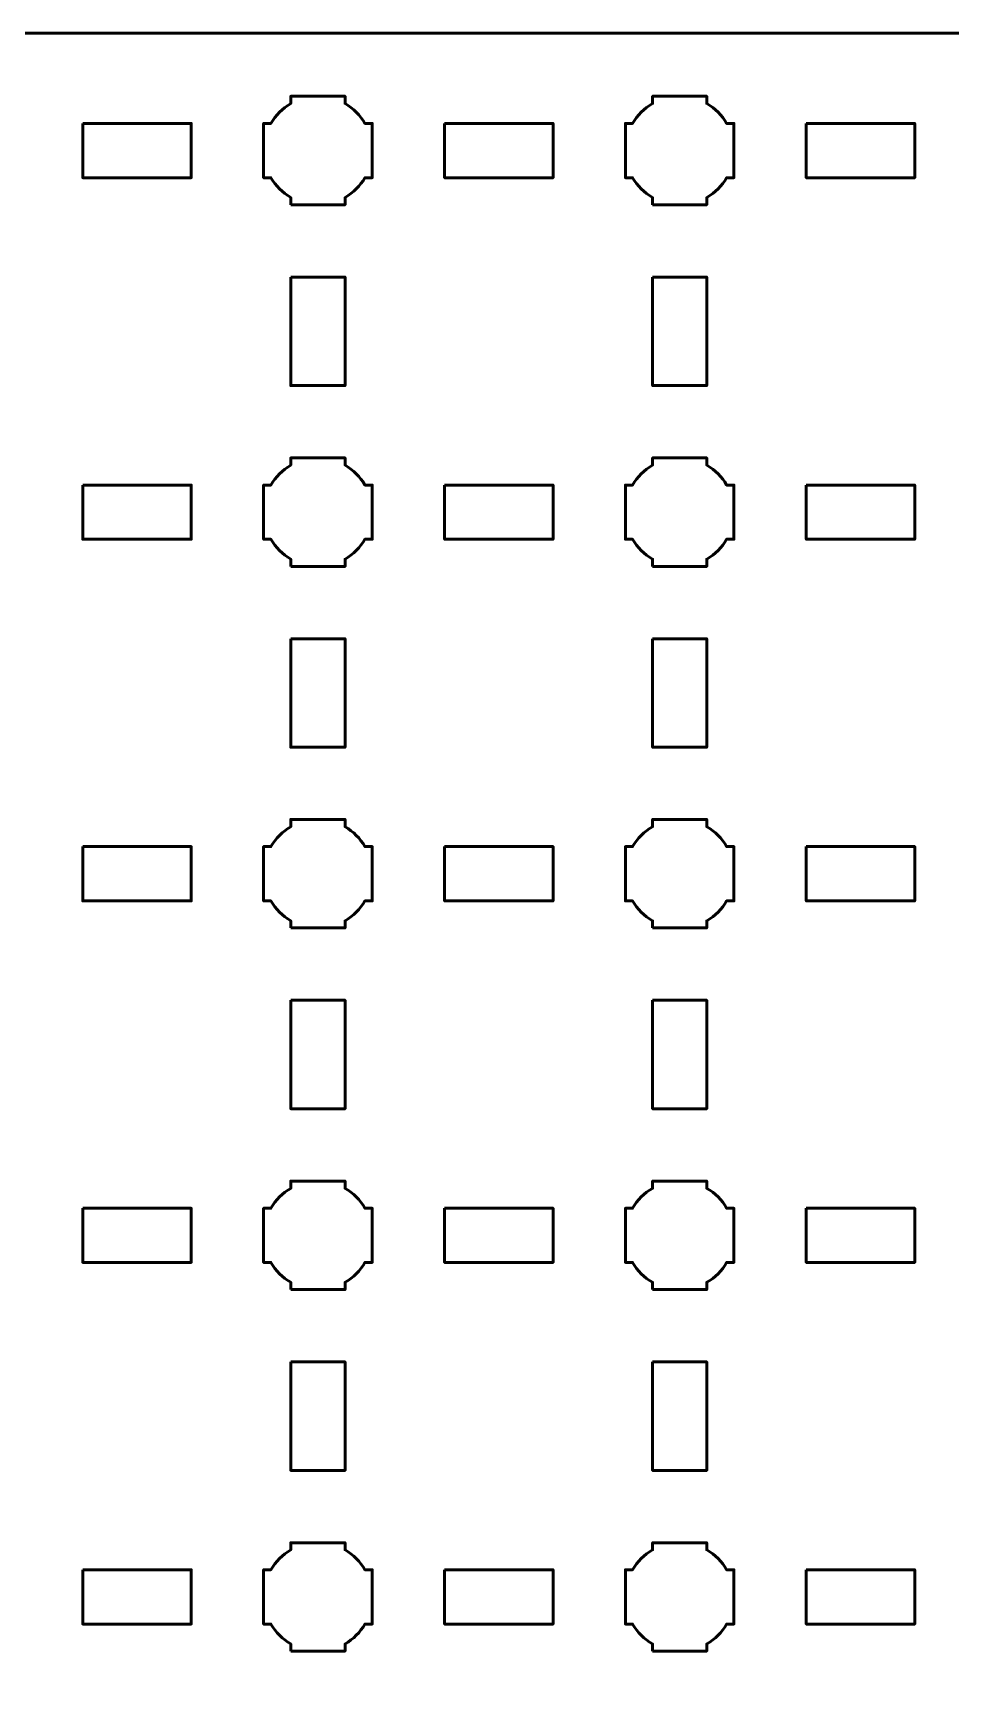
# Model space of a CAD drawing. Header units: centimetres. Extents: x -19.6 to 19.7, y -17.7 to 17.7.
# Drawn here: x -14.57 to -9.5, y 8.52 to 17.65 of the extents above; entities that cross this region are included whole.
import ezdxf

# ---------------------------------------------------------------- set-up
doc = ezdxf.new("R2010")
doc.units = ezdxf.units.CM
doc.header["$MEASUREMENT"] = 0
doc.layers.add('Layer 1', color=7, linetype='Continuous')

msp = doc.modelspace()

# ---------------------------------------------------------------- linework, layer by layer
at = {"layer": 'Layer 1', "lineweight": 53}
for points, knots in [([(-19.14991, 17.65006), (-19.14991, 17.65006), (19.15005, 17.65006), (19.15005, 17.65006), (19.15005, 17.65006), (19.42701, 17.65006), (19.65001, 17.42696), (19.65001, 17.14996), (19.65001, 17.14996), (19.65001, 17.14996), (19.65001, -17.14995), (19.65001, -17.14995), (19.65001, -17.14995), (19.65001, -17.42692), (19.42701, -17.65005), (19.15005, -17.65005), (19.15005, -17.65005), (19.15005, -17.65005), (-19.14991, -17.65005), (-19.14991, -17.65005), (-19.14991, -17.65005), (-19.42691, -17.65005), (-19.65, -17.42692), (-19.65, -17.14995), (-19.65, -17.14995), (-19.65, -17.14995), (-19.65, 17.14996), (-19.65, 17.14996), (-19.65, 17.14996), (-19.65, 17.42696), (-19.42691, 17.65006), (-19.14991, 17.65006)], [0, 0, 0, 0, 0.125, 0.125, 0.125, 0.125, 0.25, 0.25, 0.25, 0.25, 0.375, 0.375, 0.375, 0.375, 0.5, 0.5, 0.5, 0.5, 0.625, 0.625, 0.625, 0.625, 0.75, 0.75, 0.75, 0.75, 0.875, 0.875, 0.875, 0.875, 1, 1, 1, 1]), ([(-13.14993, 16.70003), (-13.14993, 16.70003), (-13.14993, 16.74014), (-13.14993, 16.74014), (-13.14993, 16.74014), (-13.19555, 16.76646), (-13.23343, 16.80449), (-13.25975, 16.84996), (-13.25975, 16.84996), (-13.25975, 16.84996), (-13.3, 16.84996), (-13.3, 16.84996), (-13.3, 16.84996), (-13.3, 16.84996), (-13.3, 17.00003), (-13.3, 17.00003), (-13.3, 17.00003), (-13.3, 17.00003), (-13.3, 17.14996), (-13.3, 17.14996), (-13.3, 17.14996), (-13.3, 17.14996), (-13.25975, 17.14996), (-13.25975, 17.14996), (-13.25975, 17.14996), (-13.23343, 17.19558), (-13.19555, 17.2335), (-13.14993, 17.25982), (-13.14993, 17.25982), (-13.14993, 17.25982), (-13.14993, 17.30004), (-13.14993, 17.30004), (-13.14993, 17.30004), (-13.14993, 17.30004), (-13, 17.30004), (-13, 17.30004), (-13, 17.30004), (-13, 17.30004), (-12.84993, 17.30004), (-12.84993, 17.30004), (-12.84993, 17.30004), (-12.84993, 17.30004), (-12.84993, 17.25982), (-12.84993, 17.25982), (-12.84993, 17.25982), (-12.80446, 17.2335), (-12.76643, 17.19558), (-12.74011, 17.14996), (-12.74011, 17.14996), (-12.74011, 17.14996), (-12.7, 17.14996), (-12.7, 17.14996), (-12.7, 17.14996), (-12.7, 17.14996), (-12.7, 17.00003), (-12.7, 17.00003), (-12.7, 17.00003), (-12.7, 17.00003), (-12.7, 16.84996), (-12.7, 16.84996), (-12.7, 16.84996), (-12.7, 16.84996), (-12.74011, 16.84996), (-12.74011, 16.84996), (-12.74011, 16.84996), (-12.76643, 16.80449), (-12.80446, 16.76646), (-12.84993, 16.74014), (-12.84993, 16.74014), (-12.84993, 16.74014), (-12.84993, 16.70003), (-12.84993, 16.70003), (-12.84993, 16.70003), (-12.84993, 16.70003), (-13, 16.70003), (-13, 16.70003), (-13, 16.70003), (-13, 16.70003), (-13.14993, 16.70003), (-13.14993, 16.70003)], [0, 0, 0, 0, 0.05, 0.05, 0.05, 0.05, 0.1, 0.1, 0.1, 0.1, 0.15, 0.15, 0.15, 0.15, 0.2, 0.2, 0.2, 0.2, 0.25, 0.25, 0.25, 0.25, 0.3, 0.3, 0.3, 0.3, 0.35, 0.35, 0.35, 0.35, 0.4, 0.4, 0.4, 0.4, 0.45, 0.45, 0.45, 0.45, 0.5, 0.5, 0.5, 0.5, 0.55, 0.55, 0.55, 0.55, 0.6, 0.6, 0.6, 0.6, 0.65, 0.65, 0.65, 0.65, 0.7, 0.7, 0.7, 0.7, 0.75, 0.75, 0.75, 0.75, 0.8, 0.8, 0.8, 0.8, 0.85, 0.85, 0.85, 0.85, 0.9, 0.9, 0.9, 0.9, 0.95, 0.95, 0.95, 0.95, 1, 1, 1, 1]), ([(-11.15, 16.70003), (-11.15, 16.70003), (-11.15, 16.74014), (-11.15, 16.74014), (-11.15, 16.74014), (-11.19547, 16.76646), (-11.2335, 16.80449), (-11.25982, 16.84996), (-11.25982, 16.84996), (-11.25982, 16.84996), (-11.29993, 16.84996), (-11.29993, 16.84996), (-11.29993, 16.84996), (-11.29993, 16.84996), (-11.29993, 17.00003), (-11.29993, 17.00003), (-11.29993, 17.00003), (-11.29993, 17.00003), (-11.29993, 17.14996), (-11.29993, 17.14996), (-11.29993, 17.14996), (-11.29993, 17.14996), (-11.25982, 17.14996), (-11.25982, 17.14996), (-11.25982, 17.14996), (-11.2335, 17.19558), (-11.19547, 17.2335), (-11.15, 17.25982), (-11.15, 17.25982), (-11.15, 17.25982), (-11.15, 17.30004), (-11.15, 17.30004), (-11.15, 17.30004), (-11.15, 17.30004), (-10.99993, 17.30004), (-10.99993, 17.30004), (-10.99993, 17.30004), (-10.99993, 17.30004), (-10.85, 17.30004), (-10.85, 17.30004), (-10.85, 17.30004), (-10.85, 17.30004), (-10.85, 17.25982), (-10.85, 17.25982), (-10.85, 17.25982), (-10.80438, 17.2335), (-10.76649, 17.19558), (-10.74018, 17.14996), (-10.74018, 17.14996), (-10.74018, 17.14996), (-10.69993, 17.14996), (-10.69993, 17.14996), (-10.69993, 17.14996), (-10.69993, 17.14996), (-10.69993, 17.00003), (-10.69993, 17.00003), (-10.69993, 17.00003), (-10.69993, 17.00003), (-10.69993, 16.84996), (-10.69993, 16.84996), (-10.69993, 16.84996), (-10.69993, 16.84996), (-10.74018, 16.84996), (-10.74018, 16.84996), (-10.74018, 16.84996), (-10.76649, 16.80449), (-10.80438, 16.76646), (-10.85, 16.74014), (-10.85, 16.74014), (-10.85, 16.74014), (-10.85, 16.70003), (-10.85, 16.70003), (-10.85, 16.70003), (-10.85, 16.70003), (-10.99993, 16.70003), (-10.99993, 16.70003), (-10.99993, 16.70003), (-10.99993, 16.70003), (-11.15, 16.70003), (-11.15, 16.70003)], [0, 0, 0, 0, 0.05, 0.05, 0.05, 0.05, 0.1, 0.1, 0.1, 0.1, 0.15, 0.15, 0.15, 0.15, 0.2, 0.2, 0.2, 0.2, 0.25, 0.25, 0.25, 0.25, 0.3, 0.3, 0.3, 0.3, 0.35, 0.35, 0.35, 0.35, 0.4, 0.4, 0.4, 0.4, 0.45, 0.45, 0.45, 0.45, 0.5, 0.5, 0.5, 0.5, 0.55, 0.55, 0.55, 0.55, 0.6, 0.6, 0.6, 0.6, 0.65, 0.65, 0.65, 0.65, 0.7, 0.7, 0.7, 0.7, 0.75, 0.75, 0.75, 0.75, 0.8, 0.8, 0.8, 0.8, 0.85, 0.85, 0.85, 0.85, 0.9, 0.9, 0.9, 0.9, 0.95, 0.95, 0.95, 0.95, 1, 1, 1, 1]), ([(-14.29992, 17.14996), (-14.29992, 17.14996), (-13.69991, 17.14996), (-13.69991, 17.14996), (-13.69991, 17.14996), (-13.69991, 17.14996), (-13.69991, 16.84996), (-13.69991, 16.84996), (-13.69991, 16.84996), (-13.69991, 16.84996), (-14.29992, 16.84996), (-14.29992, 16.84996), (-14.29992, 16.84996), (-14.29992, 16.84996), (-14.29992, 17.14996), (-14.29992, 17.14996)], [0, 0, 0, 0, 0.25, 0.25, 0.25, 0.25, 0.5, 0.5, 0.5, 0.5, 0.75, 0.75, 0.75, 0.75, 1, 1, 1, 1]), ([(-12.29995, 17.14996), (-12.29995, 17.14996), (-11.69994, 17.14996), (-11.69994, 17.14996), (-11.69994, 17.14996), (-11.69994, 17.14996), (-11.69994, 16.84996), (-11.69994, 16.84996), (-11.69994, 16.84996), (-11.69994, 16.84996), (-12.29995, 16.84996), (-12.29995, 16.84996), (-12.29995, 16.84996), (-12.29995, 16.84996), (-12.29995, 17.14996), (-12.29995, 17.14996)], [0, 0, 0, 0, 0.25, 0.25, 0.25, 0.25, 0.5, 0.5, 0.5, 0.5, 0.75, 0.75, 0.75, 0.75, 1, 1, 1, 1]), ([(-10.30002, 17.14996), (-10.30002, 17.14996), (-9.70001, 17.14996), (-9.70001, 17.14996), (-9.70001, 17.14996), (-9.70001, 17.14996), (-9.70001, 16.84996), (-9.70001, 16.84996), (-9.70001, 16.84996), (-9.70001, 16.84996), (-10.30002, 16.84996), (-10.30002, 16.84996), (-10.30002, 16.84996), (-10.30002, 16.84996), (-10.30002, 17.14996), (-10.30002, 17.14996)], [0, 0, 0, 0, 0.25, 0.25, 0.25, 0.25, 0.5, 0.5, 0.5, 0.5, 0.75, 0.75, 0.75, 0.75, 1, 1, 1, 1]), ([(-13.14993, 16.30002), (-13.14993, 16.30002), (-12.84993, 16.30002), (-12.84993, 16.30002), (-12.84993, 16.30002), (-12.84993, 16.30002), (-12.84993, 15.70001), (-12.84993, 15.70001), (-12.84993, 15.70001), (-12.84993, 15.70001), (-13.14993, 15.70001), (-13.14993, 15.70001), (-13.14993, 15.70001), (-13.14993, 15.70001), (-13.14993, 16.30002), (-13.14993, 16.30002)], [0, 0, 0, 0, 0.25, 0.25, 0.25, 0.25, 0.5, 0.5, 0.5, 0.5, 0.75, 0.75, 0.75, 0.75, 1, 1, 1, 1]), ([(-11.15, 16.30002), (-11.15, 16.30002), (-10.85, 16.30002), (-10.85, 16.30002), (-10.85, 16.30002), (-10.85, 16.30002), (-10.85, 15.70001), (-10.85, 15.70001), (-10.85, 15.70001), (-10.85, 15.70001), (-11.15, 15.70001), (-11.15, 15.70001), (-11.15, 15.70001), (-11.15, 15.70001), (-11.15, 16.30002), (-11.15, 16.30002)], [0, 0, 0, 0, 0.25, 0.25, 0.25, 0.25, 0.5, 0.5, 0.5, 0.5, 0.75, 0.75, 0.75, 0.75, 1, 1, 1, 1]), ([(-13.14993, 14.69996), (-13.14993, 14.69996), (-13.14993, 14.74021), (-13.14993, 14.74021), (-13.14993, 14.74021), (-13.19555, 14.76653), (-13.23343, 14.80456), (-13.25975, 14.85003), (-13.25975, 14.85003), (-13.25975, 14.85003), (-13.3, 14.85003), (-13.3, 14.85003), (-13.3, 14.85003), (-13.3, 14.85003), (-13.3, 14.99996), (-13.3, 14.99996), (-13.3, 14.99996), (-13.3, 14.99996), (-13.3, 15.15003), (-13.3, 15.15003), (-13.3, 15.15003), (-13.3, 15.15003), (-13.25975, 15.15003), (-13.25975, 15.15003), (-13.25975, 15.15003), (-13.23343, 15.1955), (-13.19555, 15.23353), (-13.14993, 15.25985), (-13.14993, 15.25985), (-13.14993, 15.25985), (-13.14993, 15.29996), (-13.14993, 15.29996), (-13.14993, 15.29996), (-13.14993, 15.29996), (-13, 15.29996), (-13, 15.29996), (-13, 15.29996), (-13, 15.29996), (-12.84993, 15.29996), (-12.84993, 15.29996), (-12.84993, 15.29996), (-12.84993, 15.29996), (-12.84993, 15.25985), (-12.84993, 15.25985), (-12.84993, 15.25985), (-12.80446, 15.23353), (-12.76643, 15.1955), (-12.74011, 15.15003), (-12.74011, 15.15003), (-12.74011, 15.15003), (-12.7, 15.15003), (-12.7, 15.15003), (-12.7, 15.15003), (-12.7, 15.15003), (-12.7, 14.99996), (-12.7, 14.99996), (-12.7, 14.99996), (-12.7, 14.99996), (-12.7, 14.85003), (-12.7, 14.85003), (-12.7, 14.85003), (-12.7, 14.85003), (-12.74011, 14.85003), (-12.74011, 14.85003), (-12.74011, 14.85003), (-12.76643, 14.80456), (-12.80446, 14.76653), (-12.84993, 14.74021), (-12.84993, 14.74021), (-12.84993, 14.74021), (-12.84993, 14.69996), (-12.84993, 14.69996), (-12.84993, 14.69996), (-12.84993, 14.69996), (-13, 14.69996), (-13, 14.69996), (-13, 14.69996), (-13, 14.69996), (-13.14993, 14.69996), (-13.14993, 14.69996)], [0, 0, 0, 0, 0.05, 0.05, 0.05, 0.05, 0.1, 0.1, 0.1, 0.1, 0.15, 0.15, 0.15, 0.15, 0.2, 0.2, 0.2, 0.2, 0.25, 0.25, 0.25, 0.25, 0.3, 0.3, 0.3, 0.3, 0.35, 0.35, 0.35, 0.35, 0.4, 0.4, 0.4, 0.4, 0.45, 0.45, 0.45, 0.45, 0.5, 0.5, 0.5, 0.5, 0.55, 0.55, 0.55, 0.55, 0.6, 0.6, 0.6, 0.6, 0.65, 0.65, 0.65, 0.65, 0.7, 0.7, 0.7, 0.7, 0.75, 0.75, 0.75, 0.75, 0.8, 0.8, 0.8, 0.8, 0.85, 0.85, 0.85, 0.85, 0.9, 0.9, 0.9, 0.9, 0.95, 0.95, 0.95, 0.95, 1, 1, 1, 1]), ([(-11.15, 14.69996), (-11.15, 14.69996), (-11.15, 14.74021), (-11.15, 14.74021), (-11.15, 14.74021), (-11.19547, 14.76653), (-11.2335, 14.80456), (-11.25982, 14.85003), (-11.25982, 14.85003), (-11.25982, 14.85003), (-11.29993, 14.85003), (-11.29993, 14.85003), (-11.29993, 14.85003), (-11.29993, 14.85003), (-11.29993, 14.99996), (-11.29993, 14.99996), (-11.29993, 14.99996), (-11.29993, 14.99996), (-11.29993, 15.15003), (-11.29993, 15.15003), (-11.29993, 15.15003), (-11.29993, 15.15003), (-11.25982, 15.15003), (-11.25982, 15.15003), (-11.25982, 15.15003), (-11.2335, 15.1955), (-11.19547, 15.23353), (-11.15, 15.25985), (-11.15, 15.25985), (-11.15, 15.25985), (-11.15, 15.29996), (-11.15, 15.29996), (-11.15, 15.29996), (-11.15, 15.29996), (-10.99993, 15.29996), (-10.99993, 15.29996), (-10.99993, 15.29996), (-10.99993, 15.29996), (-10.85, 15.29996), (-10.85, 15.29996), (-10.85, 15.29996), (-10.85, 15.29996), (-10.85, 15.25985), (-10.85, 15.25985), (-10.85, 15.25985), (-10.80438, 15.23353), (-10.76649, 15.1955), (-10.74018, 15.15003), (-10.74018, 15.15003), (-10.74018, 15.15003), (-10.69993, 15.15003), (-10.69993, 15.15003), (-10.69993, 15.15003), (-10.69993, 15.15003), (-10.69993, 14.99996), (-10.69993, 14.99996), (-10.69993, 14.99996), (-10.69993, 14.99996), (-10.69993, 14.85003), (-10.69993, 14.85003), (-10.69993, 14.85003), (-10.69993, 14.85003), (-10.74018, 14.85003), (-10.74018, 14.85003), (-10.74018, 14.85003), (-10.76649, 14.80456), (-10.80438, 14.76653), (-10.85, 14.74021), (-10.85, 14.74021), (-10.85, 14.74021), (-10.85, 14.69996), (-10.85, 14.69996), (-10.85, 14.69996), (-10.85, 14.69996), (-10.99993, 14.69996), (-10.99993, 14.69996), (-10.99993, 14.69996), (-10.99993, 14.69996), (-11.15, 14.69996), (-11.15, 14.69996)], [0, 0, 0, 0, 0.05, 0.05, 0.05, 0.05, 0.1, 0.1, 0.1, 0.1, 0.15, 0.15, 0.15, 0.15, 0.2, 0.2, 0.2, 0.2, 0.25, 0.25, 0.25, 0.25, 0.3, 0.3, 0.3, 0.3, 0.35, 0.35, 0.35, 0.35, 0.4, 0.4, 0.4, 0.4, 0.45, 0.45, 0.45, 0.45, 0.5, 0.5, 0.5, 0.5, 0.55, 0.55, 0.55, 0.55, 0.6, 0.6, 0.6, 0.6, 0.65, 0.65, 0.65, 0.65, 0.7, 0.7, 0.7, 0.7, 0.75, 0.75, 0.75, 0.75, 0.8, 0.8, 0.8, 0.8, 0.85, 0.85, 0.85, 0.85, 0.9, 0.9, 0.9, 0.9, 0.95, 0.95, 0.95, 0.95, 1, 1, 1, 1]), ([(-14.29992, 15.15003), (-14.29992, 15.15003), (-13.69991, 15.15003), (-13.69991, 15.15003), (-13.69991, 15.15003), (-13.69991, 15.15003), (-13.69991, 14.85003), (-13.69991, 14.85003), (-13.69991, 14.85003), (-13.69991, 14.85003), (-14.29992, 14.85003), (-14.29992, 14.85003), (-14.29992, 14.85003), (-14.29992, 14.85003), (-14.29992, 15.15003), (-14.29992, 15.15003)], [0, 0, 0, 0, 0.25, 0.25, 0.25, 0.25, 0.5, 0.5, 0.5, 0.5, 0.75, 0.75, 0.75, 0.75, 1, 1, 1, 1]), ([(-12.29995, 15.15003), (-12.29995, 15.15003), (-11.69994, 15.15003), (-11.69994, 15.15003), (-11.69994, 15.15003), (-11.69994, 15.15003), (-11.69994, 14.85003), (-11.69994, 14.85003), (-11.69994, 14.85003), (-11.69994, 14.85003), (-12.29995, 14.85003), (-12.29995, 14.85003), (-12.29995, 14.85003), (-12.29995, 14.85003), (-12.29995, 15.15003), (-12.29995, 15.15003)], [0, 0, 0, 0, 0.25, 0.25, 0.25, 0.25, 0.5, 0.5, 0.5, 0.5, 0.75, 0.75, 0.75, 0.75, 1, 1, 1, 1]), ([(-10.30002, 15.15003), (-10.30002, 15.15003), (-9.70001, 15.15003), (-9.70001, 15.15003), (-9.70001, 15.15003), (-9.70001, 15.15003), (-9.70001, 14.85003), (-9.70001, 14.85003), (-9.70001, 14.85003), (-9.70001, 14.85003), (-10.30002, 14.85003), (-10.30002, 14.85003), (-10.30002, 14.85003), (-10.30002, 14.85003), (-10.30002, 15.15003), (-10.30002, 15.15003)], [0, 0, 0, 0, 0.25, 0.25, 0.25, 0.25, 0.5, 0.5, 0.5, 0.5, 0.75, 0.75, 0.75, 0.75, 1, 1, 1, 1]), ([(-13.14993, 14.30005), (-13.14993, 14.30005), (-12.84993, 14.30005), (-12.84993, 14.30005), (-12.84993, 14.30005), (-12.84993, 14.30005), (-12.84993, 13.70004), (-12.84993, 13.70004), (-12.84993, 13.70004), (-12.84993, 13.70004), (-13.14993, 13.70004), (-13.14993, 13.70004), (-13.14993, 13.70004), (-13.14993, 13.70004), (-13.14993, 14.30005), (-13.14993, 14.30005)], [0, 0, 0, 0, 0.25, 0.25, 0.25, 0.25, 0.5, 0.5, 0.5, 0.5, 0.75, 0.75, 0.75, 0.75, 1, 1, 1, 1]), ([(-11.15, 14.30005), (-11.15, 14.30005), (-10.85, 14.30005), (-10.85, 14.30005), (-10.85, 14.30005), (-10.85, 14.30005), (-10.85, 13.70004), (-10.85, 13.70004), (-10.85, 13.70004), (-10.85, 13.70004), (-11.15, 13.70004), (-11.15, 13.70004), (-11.15, 13.70004), (-11.15, 13.70004), (-11.15, 14.30005), (-11.15, 14.30005)], [0, 0, 0, 0, 0.25, 0.25, 0.25, 0.25, 0.5, 0.5, 0.5, 0.5, 0.75, 0.75, 0.75, 0.75, 1, 1, 1, 1]), ([(-13.14993, 12.70002), (-13.14993, 12.70002), (-13.14993, 12.7401), (-13.14993, 12.7401), (-13.14993, 12.7401), (-13.19555, 12.76656), (-13.23343, 12.80448), (-13.25975, 12.8501), (-13.25975, 12.8501), (-13.25975, 12.8501), (-13.3, 12.8501), (-13.3, 12.8501), (-13.3, 12.8501), (-13.3, 12.8501), (-13.3, 13.00003), (-13.3, 13.00003), (-13.3, 13.00003), (-13.3, 13.00003), (-13.3, 13.1501), (-13.3, 13.1501), (-13.3, 13.1501), (-13.3, 13.1501), (-13.25975, 13.1501), (-13.25975, 13.1501), (-13.25975, 13.1501), (-13.23343, 13.19557), (-13.19555, 13.2336), (-13.14993, 13.25992), (-13.14993, 13.25992), (-13.14993, 13.25992), (-13.14993, 13.30003), (-13.14993, 13.30003), (-13.14993, 13.30003), (-13.14993, 13.30003), (-13, 13.30003), (-13, 13.30003), (-13, 13.30003), (-13, 13.30003), (-12.84993, 13.30003), (-12.84993, 13.30003), (-12.84993, 13.30003), (-12.84993, 13.30003), (-12.84993, 13.25992), (-12.84993, 13.25992), (-12.84993, 13.25992), (-12.80446, 13.2336), (-12.76643, 13.19557), (-12.74011, 13.1501), (-12.74011, 13.1501), (-12.74011, 13.1501), (-12.7, 13.1501), (-12.7, 13.1501), (-12.7, 13.1501), (-12.7, 13.1501), (-12.7, 13.00003), (-12.7, 13.00003), (-12.7, 13.00003), (-12.7, 13.00003), (-12.7, 12.8501), (-12.7, 12.8501), (-12.7, 12.8501), (-12.7, 12.8501), (-12.74011, 12.8501), (-12.74011, 12.8501), (-12.74011, 12.8501), (-12.76643, 12.80448), (-12.80446, 12.76656), (-12.84993, 12.7401), (-12.84993, 12.7401), (-12.84993, 12.7401), (-12.84993, 12.70002), (-12.84993, 12.70002), (-12.84993, 12.70002), (-12.84993, 12.70002), (-13, 12.70002), (-13, 12.70002), (-13, 12.70002), (-13, 12.70002), (-13.14993, 12.70002), (-13.14993, 12.70002)], [0, 0, 0, 0, 0.05, 0.05, 0.05, 0.05, 0.1, 0.1, 0.1, 0.1, 0.15, 0.15, 0.15, 0.15, 0.2, 0.2, 0.2, 0.2, 0.25, 0.25, 0.25, 0.25, 0.3, 0.3, 0.3, 0.3, 0.35, 0.35, 0.35, 0.35, 0.4, 0.4, 0.4, 0.4, 0.45, 0.45, 0.45, 0.45, 0.5, 0.5, 0.5, 0.5, 0.55, 0.55, 0.55, 0.55, 0.6, 0.6, 0.6, 0.6, 0.65, 0.65, 0.65, 0.65, 0.7, 0.7, 0.7, 0.7, 0.75, 0.75, 0.75, 0.75, 0.8, 0.8, 0.8, 0.8, 0.85, 0.85, 0.85, 0.85, 0.9, 0.9, 0.9, 0.9, 0.95, 0.95, 0.95, 0.95, 1, 1, 1, 1]), ([(-11.15, 12.70002), (-11.15, 12.70002), (-11.15, 12.7401), (-11.15, 12.7401), (-11.15, 12.7401), (-11.19547, 12.76656), (-11.2335, 12.80448), (-11.25982, 12.8501), (-11.25982, 12.8501), (-11.25982, 12.8501), (-11.29993, 12.8501), (-11.29993, 12.8501), (-11.29993, 12.8501), (-11.29993, 12.8501), (-11.29993, 13.00003), (-11.29993, 13.00003), (-11.29993, 13.00003), (-11.29993, 13.00003), (-11.29993, 13.1501), (-11.29993, 13.1501), (-11.29993, 13.1501), (-11.29993, 13.1501), (-11.25982, 13.1501), (-11.25982, 13.1501), (-11.25982, 13.1501), (-11.2335, 13.19557), (-11.19547, 13.2336), (-11.15, 13.25992), (-11.15, 13.25992), (-11.15, 13.25992), (-11.15, 13.30003), (-11.15, 13.30003), (-11.15, 13.30003), (-11.15, 13.30003), (-10.99993, 13.30003), (-10.99993, 13.30003), (-10.99993, 13.30003), (-10.99993, 13.30003), (-10.85, 13.30003), (-10.85, 13.30003), (-10.85, 13.30003), (-10.85, 13.30003), (-10.85, 13.25992), (-10.85, 13.25992), (-10.85, 13.25992), (-10.80438, 13.2336), (-10.76649, 13.19557), (-10.74018, 13.1501), (-10.74018, 13.1501), (-10.74018, 13.1501), (-10.69993, 13.1501), (-10.69993, 13.1501), (-10.69993, 13.1501), (-10.69993, 13.1501), (-10.69993, 13.00003), (-10.69993, 13.00003), (-10.69993, 13.00003), (-10.69993, 13.00003), (-10.69993, 12.8501), (-10.69993, 12.8501), (-10.69993, 12.8501), (-10.69993, 12.8501), (-10.74018, 12.8501), (-10.74018, 12.8501), (-10.74018, 12.8501), (-10.76649, 12.80448), (-10.80438, 12.76656), (-10.85, 12.7401), (-10.85, 12.7401), (-10.85, 12.7401), (-10.85, 12.70002), (-10.85, 12.70002), (-10.85, 12.70002), (-10.85, 12.70002), (-10.99993, 12.70002), (-10.99993, 12.70002), (-10.99993, 12.70002), (-10.99993, 12.70002), (-11.15, 12.70002), (-11.15, 12.70002)], [0, 0, 0, 0, 0.05, 0.05, 0.05, 0.05, 0.1, 0.1, 0.1, 0.1, 0.15, 0.15, 0.15, 0.15, 0.2, 0.2, 0.2, 0.2, 0.25, 0.25, 0.25, 0.25, 0.3, 0.3, 0.3, 0.3, 0.35, 0.35, 0.35, 0.35, 0.4, 0.4, 0.4, 0.4, 0.45, 0.45, 0.45, 0.45, 0.5, 0.5, 0.5, 0.5, 0.55, 0.55, 0.55, 0.55, 0.6, 0.6, 0.6, 0.6, 0.65, 0.65, 0.65, 0.65, 0.7, 0.7, 0.7, 0.7, 0.75, 0.75, 0.75, 0.75, 0.8, 0.8, 0.8, 0.8, 0.85, 0.85, 0.85, 0.85, 0.9, 0.9, 0.9, 0.9, 0.95, 0.95, 0.95, 0.95, 1, 1, 1, 1]), ([(-14.29992, 13.1501), (-14.29992, 13.1501), (-13.69991, 13.1501), (-13.69991, 13.1501), (-13.69991, 13.1501), (-13.69991, 13.1501), (-13.69991, 12.8501), (-13.69991, 12.8501), (-13.69991, 12.8501), (-13.69991, 12.8501), (-14.29992, 12.8501), (-14.29992, 12.8501), (-14.29992, 12.8501), (-14.29992, 12.8501), (-14.29992, 13.1501), (-14.29992, 13.1501)], [0, 0, 0, 0, 0.25, 0.25, 0.25, 0.25, 0.5, 0.5, 0.5, 0.5, 0.75, 0.75, 0.75, 0.75, 1, 1, 1, 1]), ([(-12.29995, 13.1501), (-12.29995, 13.1501), (-11.69994, 13.1501), (-11.69994, 13.1501), (-11.69994, 13.1501), (-11.69994, 13.1501), (-11.69994, 12.8501), (-11.69994, 12.8501), (-11.69994, 12.8501), (-11.69994, 12.8501), (-12.29995, 12.8501), (-12.29995, 12.8501), (-12.29995, 12.8501), (-12.29995, 12.8501), (-12.29995, 13.1501), (-12.29995, 13.1501)], [0, 0, 0, 0, 0.25, 0.25, 0.25, 0.25, 0.5, 0.5, 0.5, 0.5, 0.75, 0.75, 0.75, 0.75, 1, 1, 1, 1]), ([(-10.30002, 13.1501), (-10.30002, 13.1501), (-9.70001, 13.1501), (-9.70001, 13.1501), (-9.70001, 13.1501), (-9.70001, 13.1501), (-9.70001, 12.8501), (-9.70001, 12.8501), (-9.70001, 12.8501), (-9.70001, 12.8501), (-10.30002, 12.8501), (-10.30002, 12.8501), (-10.30002, 12.8501), (-10.30002, 12.8501), (-10.30002, 13.1501), (-10.30002, 13.1501)], [0, 0, 0, 0, 0.25, 0.25, 0.25, 0.25, 0.5, 0.5, 0.5, 0.5, 0.75, 0.75, 0.75, 0.75, 1, 1, 1, 1]), ([(-13.14993, 12.29997), (-13.14993, 12.29997), (-12.84993, 12.29997), (-12.84993, 12.29997), (-12.84993, 12.29997), (-12.84993, 12.29997), (-12.84993, 11.69997), (-12.84993, 11.69997), (-12.84993, 11.69997), (-12.84993, 11.69997), (-13.14993, 11.69997), (-13.14993, 11.69997), (-13.14993, 11.69997), (-13.14993, 11.69997), (-13.14993, 12.29997), (-13.14993, 12.29997)], [0, 0, 0, 0, 0.25, 0.25, 0.25, 0.25, 0.5, 0.5, 0.5, 0.5, 0.75, 0.75, 0.75, 0.75, 1, 1, 1, 1]), ([(-11.15, 12.29997), (-11.15, 12.29997), (-10.85, 12.29997), (-10.85, 12.29997), (-10.85, 12.29997), (-10.85, 12.29997), (-10.85, 11.69997), (-10.85, 11.69997), (-10.85, 11.69997), (-10.85, 11.69997), (-11.15, 11.69997), (-11.15, 11.69997), (-11.15, 11.69997), (-11.15, 11.69997), (-11.15, 12.29997), (-11.15, 12.29997)], [0, 0, 0, 0, 0.25, 0.25, 0.25, 0.25, 0.5, 0.5, 0.5, 0.5, 0.75, 0.75, 0.75, 0.75, 1, 1, 1, 1]), ([(-13.14993, 10.70006), (-13.14993, 10.70006), (-13.14993, 10.74017), (-13.14993, 10.74017), (-13.14993, 10.74017), (-13.19555, 10.76648), (-13.23343, 10.80451), (-13.25975, 10.84999), (-13.25975, 10.84999), (-13.25975, 10.84999), (-13.3, 10.84999), (-13.3, 10.84999), (-13.3, 10.84999), (-13.3, 10.84999), (-13.3, 11.00006), (-13.3, 11.00006), (-13.3, 11.00006), (-13.3, 11.00006), (-13.3, 11.14999), (-13.3, 11.14999), (-13.3, 11.14999), (-13.3, 11.14999), (-13.25975, 11.14999), (-13.25975, 11.14999), (-13.25975, 11.14999), (-13.23343, 11.1956), (-13.19555, 11.23349), (-13.14993, 11.25981), (-13.14993, 11.25981), (-13.14993, 11.25981), (-13.14993, 11.30006), (-13.14993, 11.30006), (-13.14993, 11.30006), (-13.14993, 11.30006), (-13, 11.30006), (-13, 11.30006), (-13, 11.30006), (-13, 11.30006), (-12.84993, 11.30006), (-12.84993, 11.30006), (-12.84993, 11.30006), (-12.84993, 11.30006), (-12.84993, 11.25981), (-12.84993, 11.25981), (-12.84993, 11.25981), (-12.80446, 11.23349), (-12.76643, 11.1956), (-12.74011, 11.14999), (-12.74011, 11.14999), (-12.74011, 11.14999), (-12.7, 11.14999), (-12.7, 11.14999), (-12.7, 11.14999), (-12.7, 11.14999), (-12.7, 11.00006), (-12.7, 11.00006), (-12.7, 11.00006), (-12.7, 11.00006), (-12.7, 10.84999), (-12.7, 10.84999), (-12.7, 10.84999), (-12.7, 10.84999), (-12.74011, 10.84999), (-12.74011, 10.84999), (-12.74011, 10.84999), (-12.76643, 10.80451), (-12.80446, 10.76648), (-12.84993, 10.74017), (-12.84993, 10.74017), (-12.84993, 10.74017), (-12.84993, 10.70006), (-12.84993, 10.70006), (-12.84993, 10.70006), (-12.84993, 10.70006), (-13, 10.70006), (-13, 10.70006), (-13, 10.70006), (-13, 10.70006), (-13.14993, 10.70006), (-13.14993, 10.70006)], [0, 0, 0, 0, 0.05, 0.05, 0.05, 0.05, 0.1, 0.1, 0.1, 0.1, 0.15, 0.15, 0.15, 0.15, 0.2, 0.2, 0.2, 0.2, 0.25, 0.25, 0.25, 0.25, 0.3, 0.3, 0.3, 0.3, 0.35, 0.35, 0.35, 0.35, 0.4, 0.4, 0.4, 0.4, 0.45, 0.45, 0.45, 0.45, 0.5, 0.5, 0.5, 0.5, 0.55, 0.55, 0.55, 0.55, 0.6, 0.6, 0.6, 0.6, 0.65, 0.65, 0.65, 0.65, 0.7, 0.7, 0.7, 0.7, 0.75, 0.75, 0.75, 0.75, 0.8, 0.8, 0.8, 0.8, 0.85, 0.85, 0.85, 0.85, 0.9, 0.9, 0.9, 0.9, 0.95, 0.95, 0.95, 0.95, 1, 1, 1, 1]), ([(-11.15, 10.70006), (-11.15, 10.70006), (-11.15, 10.74017), (-11.15, 10.74017), (-11.15, 10.74017), (-11.19547, 10.76648), (-11.2335, 10.80451), (-11.25982, 10.84999), (-11.25982, 10.84999), (-11.25982, 10.84999), (-11.29993, 10.84999), (-11.29993, 10.84999), (-11.29993, 10.84999), (-11.29993, 10.84999), (-11.29993, 11.00006), (-11.29993, 11.00006), (-11.29993, 11.00006), (-11.29993, 11.00006), (-11.29993, 11.14999), (-11.29993, 11.14999), (-11.29993, 11.14999), (-11.29993, 11.14999), (-11.25982, 11.14999), (-11.25982, 11.14999), (-11.25982, 11.14999), (-11.2335, 11.1956), (-11.19547, 11.23349), (-11.15, 11.25981), (-11.15, 11.25981), (-11.15, 11.25981), (-11.15, 11.30006), (-11.15, 11.30006), (-11.15, 11.30006), (-11.15, 11.30006), (-10.99993, 11.30006), (-10.99993, 11.30006), (-10.99993, 11.30006), (-10.99993, 11.30006), (-10.85, 11.30006), (-10.85, 11.30006), (-10.85, 11.30006), (-10.85, 11.30006), (-10.85, 11.25981), (-10.85, 11.25981), (-10.85, 11.25981), (-10.80438, 11.23349), (-10.76649, 11.1956), (-10.74018, 11.14999), (-10.74018, 11.14999), (-10.74018, 11.14999), (-10.69993, 11.14999), (-10.69993, 11.14999), (-10.69993, 11.14999), (-10.69993, 11.14999), (-10.69993, 11.00006), (-10.69993, 11.00006), (-10.69993, 11.00006), (-10.69993, 11.00006), (-10.69993, 10.84999), (-10.69993, 10.84999), (-10.69993, 10.84999), (-10.69993, 10.84999), (-10.74018, 10.84999), (-10.74018, 10.84999), (-10.74018, 10.84999), (-10.76649, 10.80451), (-10.80438, 10.76648), (-10.85, 10.74017), (-10.85, 10.74017), (-10.85, 10.74017), (-10.85, 10.70006), (-10.85, 10.70006), (-10.85, 10.70006), (-10.85, 10.70006), (-10.99993, 10.70006), (-10.99993, 10.70006), (-10.99993, 10.70006), (-10.99993, 10.70006), (-11.15, 10.70006), (-11.15, 10.70006)], [0, 0, 0, 0, 0.05, 0.05, 0.05, 0.05, 0.1, 0.1, 0.1, 0.1, 0.15, 0.15, 0.15, 0.15, 0.2, 0.2, 0.2, 0.2, 0.25, 0.25, 0.25, 0.25, 0.3, 0.3, 0.3, 0.3, 0.35, 0.35, 0.35, 0.35, 0.4, 0.4, 0.4, 0.4, 0.45, 0.45, 0.45, 0.45, 0.5, 0.5, 0.5, 0.5, 0.55, 0.55, 0.55, 0.55, 0.6, 0.6, 0.6, 0.6, 0.65, 0.65, 0.65, 0.65, 0.7, 0.7, 0.7, 0.7, 0.75, 0.75, 0.75, 0.75, 0.8, 0.8, 0.8, 0.8, 0.85, 0.85, 0.85, 0.85, 0.9, 0.9, 0.9, 0.9, 0.95, 0.95, 0.95, 0.95, 1, 1, 1, 1]), ([(-14.29992, 11.14999), (-14.29992, 11.14999), (-13.69991, 11.14999), (-13.69991, 11.14999), (-13.69991, 11.14999), (-13.69991, 11.14999), (-13.69991, 10.84999), (-13.69991, 10.84999), (-13.69991, 10.84999), (-13.69991, 10.84999), (-14.29992, 10.84999), (-14.29992, 10.84999), (-14.29992, 10.84999), (-14.29992, 10.84999), (-14.29992, 11.14999), (-14.29992, 11.14999)], [0, 0, 0, 0, 0.25, 0.25, 0.25, 0.25, 0.5, 0.5, 0.5, 0.5, 0.75, 0.75, 0.75, 0.75, 1, 1, 1, 1]), ([(-12.29995, 11.14999), (-12.29995, 11.14999), (-11.69994, 11.14999), (-11.69994, 11.14999), (-11.69994, 11.14999), (-11.69994, 11.14999), (-11.69994, 10.84999), (-11.69994, 10.84999), (-11.69994, 10.84999), (-11.69994, 10.84999), (-12.29995, 10.84999), (-12.29995, 10.84999), (-12.29995, 10.84999), (-12.29995, 10.84999), (-12.29995, 11.14999), (-12.29995, 11.14999)], [0, 0, 0, 0, 0.25, 0.25, 0.25, 0.25, 0.5, 0.5, 0.5, 0.5, 0.75, 0.75, 0.75, 0.75, 1, 1, 1, 1]), ([(-10.30002, 11.14999), (-10.30002, 11.14999), (-9.70001, 11.14999), (-9.70001, 11.14999), (-9.70001, 11.14999), (-9.70001, 11.14999), (-9.70001, 10.84999), (-9.70001, 10.84999), (-9.70001, 10.84999), (-9.70001, 10.84999), (-10.30002, 10.84999), (-10.30002, 10.84999), (-10.30002, 10.84999), (-10.30002, 10.84999), (-10.30002, 11.14999), (-10.30002, 11.14999)], [0, 0, 0, 0, 0.25, 0.25, 0.25, 0.25, 0.5, 0.5, 0.5, 0.5, 0.75, 0.75, 0.75, 0.75, 1, 1, 1, 1]), ([(-13.14993, 10.30001), (-13.14993, 10.30001), (-12.84993, 10.30001), (-12.84993, 10.30001), (-12.84993, 10.30001), (-12.84993, 10.30001), (-12.84993, 9.7), (-12.84993, 9.7), (-12.84993, 9.7), (-12.84993, 9.7), (-13.14993, 9.7), (-13.14993, 9.7), (-13.14993, 9.7), (-13.14993, 9.7), (-13.14993, 10.30001), (-13.14993, 10.30001)], [0, 0, 0, 0, 0.25, 0.25, 0.25, 0.25, 0.5, 0.5, 0.5, 0.5, 0.75, 0.75, 0.75, 0.75, 1, 1, 1, 1]), ([(-11.15, 10.30001), (-11.15, 10.30001), (-10.85, 10.30001), (-10.85, 10.30001), (-10.85, 10.30001), (-10.85, 10.30001), (-10.85, 9.7), (-10.85, 9.7), (-10.85, 9.7), (-10.85, 9.7), (-11.15, 9.7), (-11.15, 9.7), (-11.15, 9.7), (-11.15, 9.7), (-11.15, 10.30001), (-11.15, 10.30001)], [0, 0, 0, 0, 0.25, 0.25, 0.25, 0.25, 0.5, 0.5, 0.5, 0.5, 0.75, 0.75, 0.75, 0.75, 1, 1, 1, 1]), ([(-13.14993, 8.69998), (-13.14993, 8.69998), (-13.14993, 8.74024), (-13.14993, 8.74024), (-13.14993, 8.74024), (-13.19555, 8.76655), (-13.23343, 8.80444), (-13.25975, 8.85005), (-13.25975, 8.85005), (-13.25975, 8.85005), (-13.3, 8.85005), (-13.3, 8.85005), (-13.3, 8.85005), (-13.3, 8.85005), (-13.3, 8.99999), (-13.3, 8.99999), (-13.3, 8.99999), (-13.3, 8.99999), (-13.3, 9.15006), (-13.3, 9.15006), (-13.3, 9.15006), (-13.3, 9.15006), (-13.25975, 9.15006), (-13.25975, 9.15006), (-13.25975, 9.15006), (-13.23343, 9.19553), (-13.19555, 9.23356), (-13.14993, 9.25988), (-13.14993, 9.25988), (-13.14993, 9.25988), (-13.14993, 9.29999), (-13.14993, 9.29999), (-13.14993, 9.29999), (-13.14993, 9.29999), (-13, 9.29999), (-13, 9.29999), (-13, 9.29999), (-13, 9.29999), (-12.84993, 9.29999), (-12.84993, 9.29999), (-12.84993, 9.29999), (-12.84993, 9.29999), (-12.84993, 9.25988), (-12.84993, 9.25988), (-12.84993, 9.25988), (-12.80446, 9.23356), (-12.76643, 9.19553), (-12.74011, 9.15006), (-12.74011, 9.15006), (-12.74011, 9.15006), (-12.7, 9.15006), (-12.7, 9.15006), (-12.7, 9.15006), (-12.7, 9.15006), (-12.7, 8.99999), (-12.7, 8.99999), (-12.7, 8.99999), (-12.7, 8.99999), (-12.7, 8.85005), (-12.7, 8.85005), (-12.7, 8.85005), (-12.7, 8.85005), (-12.74011, 8.85005), (-12.74011, 8.85005), (-12.74011, 8.85005), (-12.76643, 8.80444), (-12.80446, 8.76655), (-12.84993, 8.74024), (-12.84993, 8.74024), (-12.84993, 8.74024), (-12.84993, 8.69998), (-12.84993, 8.69998), (-12.84993, 8.69998), (-12.84993, 8.69998), (-13, 8.69998), (-13, 8.69998), (-13, 8.69998), (-13, 8.69998), (-13.14993, 8.69998), (-13.14993, 8.69998)], [0, 0, 0, 0, 0.05, 0.05, 0.05, 0.05, 0.1, 0.1, 0.1, 0.1, 0.15, 0.15, 0.15, 0.15, 0.2, 0.2, 0.2, 0.2, 0.25, 0.25, 0.25, 0.25, 0.3, 0.3, 0.3, 0.3, 0.35, 0.35, 0.35, 0.35, 0.4, 0.4, 0.4, 0.4, 0.45, 0.45, 0.45, 0.45, 0.5, 0.5, 0.5, 0.5, 0.55, 0.55, 0.55, 0.55, 0.6, 0.6, 0.6, 0.6, 0.65, 0.65, 0.65, 0.65, 0.7, 0.7, 0.7, 0.7, 0.75, 0.75, 0.75, 0.75, 0.8, 0.8, 0.8, 0.8, 0.85, 0.85, 0.85, 0.85, 0.9, 0.9, 0.9, 0.9, 0.95, 0.95, 0.95, 0.95, 1, 1, 1, 1]), ([(-11.15, 8.69998), (-11.15, 8.69998), (-11.15, 8.74024), (-11.15, 8.74024), (-11.15, 8.74024), (-11.19547, 8.76655), (-11.2335, 8.80444), (-11.25982, 8.85005), (-11.25982, 8.85005), (-11.25982, 8.85005), (-11.29993, 8.85005), (-11.29993, 8.85005), (-11.29993, 8.85005), (-11.29993, 8.85005), (-11.29993, 8.99999), (-11.29993, 8.99999), (-11.29993, 8.99999), (-11.29993, 8.99999), (-11.29993, 9.15006), (-11.29993, 9.15006), (-11.29993, 9.15006), (-11.29993, 9.15006), (-11.25982, 9.15006), (-11.25982, 9.15006), (-11.25982, 9.15006), (-11.2335, 9.19553), (-11.19547, 9.23356), (-11.15, 9.25988), (-11.15, 9.25988), (-11.15, 9.25988), (-11.15, 9.29999), (-11.15, 9.29999), (-11.15, 9.29999), (-11.15, 9.29999), (-10.99993, 9.29999), (-10.99993, 9.29999), (-10.99993, 9.29999), (-10.99993, 9.29999), (-10.85, 9.29999), (-10.85, 9.29999), (-10.85, 9.29999), (-10.85, 9.29999), (-10.85, 9.25988), (-10.85, 9.25988), (-10.85, 9.25988), (-10.80438, 9.23356), (-10.76649, 9.19553), (-10.74018, 9.15006), (-10.74018, 9.15006), (-10.74018, 9.15006), (-10.69993, 9.15006), (-10.69993, 9.15006), (-10.69993, 9.15006), (-10.69993, 9.15006), (-10.69993, 8.99999), (-10.69993, 8.99999), (-10.69993, 8.99999), (-10.69993, 8.99999), (-10.69993, 8.85005), (-10.69993, 8.85005), (-10.69993, 8.85005), (-10.69993, 8.85005), (-10.74018, 8.85005), (-10.74018, 8.85005), (-10.74018, 8.85005), (-10.76649, 8.80444), (-10.80438, 8.76655), (-10.85, 8.74024), (-10.85, 8.74024), (-10.85, 8.74024), (-10.85, 8.69998), (-10.85, 8.69998), (-10.85, 8.69998), (-10.85, 8.69998), (-10.99993, 8.69998), (-10.99993, 8.69998), (-10.99993, 8.69998), (-10.99993, 8.69998), (-11.15, 8.69998), (-11.15, 8.69998)], [0, 0, 0, 0, 0.05, 0.05, 0.05, 0.05, 0.1, 0.1, 0.1, 0.1, 0.15, 0.15, 0.15, 0.15, 0.2, 0.2, 0.2, 0.2, 0.25, 0.25, 0.25, 0.25, 0.3, 0.3, 0.3, 0.3, 0.35, 0.35, 0.35, 0.35, 0.4, 0.4, 0.4, 0.4, 0.45, 0.45, 0.45, 0.45, 0.5, 0.5, 0.5, 0.5, 0.55, 0.55, 0.55, 0.55, 0.6, 0.6, 0.6, 0.6, 0.65, 0.65, 0.65, 0.65, 0.7, 0.7, 0.7, 0.7, 0.75, 0.75, 0.75, 0.75, 0.8, 0.8, 0.8, 0.8, 0.85, 0.85, 0.85, 0.85, 0.9, 0.9, 0.9, 0.9, 0.95, 0.95, 0.95, 0.95, 1, 1, 1, 1]), ([(-14.29992, 9.15006), (-14.29992, 9.15006), (-13.69991, 9.15006), (-13.69991, 9.15006), (-13.69991, 9.15006), (-13.69991, 9.15006), (-13.69991, 8.85005), (-13.69991, 8.85005), (-13.69991, 8.85005), (-13.69991, 8.85005), (-14.29992, 8.85005), (-14.29992, 8.85005), (-14.29992, 8.85005), (-14.29992, 8.85005), (-14.29992, 9.15006), (-14.29992, 9.15006)], [0, 0, 0, 0, 0.25, 0.25, 0.25, 0.25, 0.5, 0.5, 0.5, 0.5, 0.75, 0.75, 0.75, 0.75, 1, 1, 1, 1]), ([(-12.29995, 9.15006), (-12.29995, 9.15006), (-11.69994, 9.15006), (-11.69994, 9.15006), (-11.69994, 9.15006), (-11.69994, 9.15006), (-11.69994, 8.85005), (-11.69994, 8.85005), (-11.69994, 8.85005), (-11.69994, 8.85005), (-12.29995, 8.85005), (-12.29995, 8.85005), (-12.29995, 8.85005), (-12.29995, 8.85005), (-12.29995, 9.15006), (-12.29995, 9.15006)], [0, 0, 0, 0, 0.25, 0.25, 0.25, 0.25, 0.5, 0.5, 0.5, 0.5, 0.75, 0.75, 0.75, 0.75, 1, 1, 1, 1]), ([(-10.30002, 9.15006), (-10.30002, 9.15006), (-9.70001, 9.15006), (-9.70001, 9.15006), (-9.70001, 9.15006), (-9.70001, 9.15006), (-9.70001, 8.85005), (-9.70001, 8.85005), (-9.70001, 8.85005), (-9.70001, 8.85005), (-10.30002, 8.85005), (-10.30002, 8.85005), (-10.30002, 8.85005), (-10.30002, 8.85005), (-10.30002, 9.15006), (-10.30002, 9.15006)], [0, 0, 0, 0, 0.25, 0.25, 0.25, 0.25, 0.5, 0.5, 0.5, 0.5, 0.75, 0.75, 0.75, 0.75, 1, 1, 1, 1])]:
    msp.add_open_spline(points, degree=3, knots=knots, dxfattribs=at)

doc.saveas('drawing.dxf')
